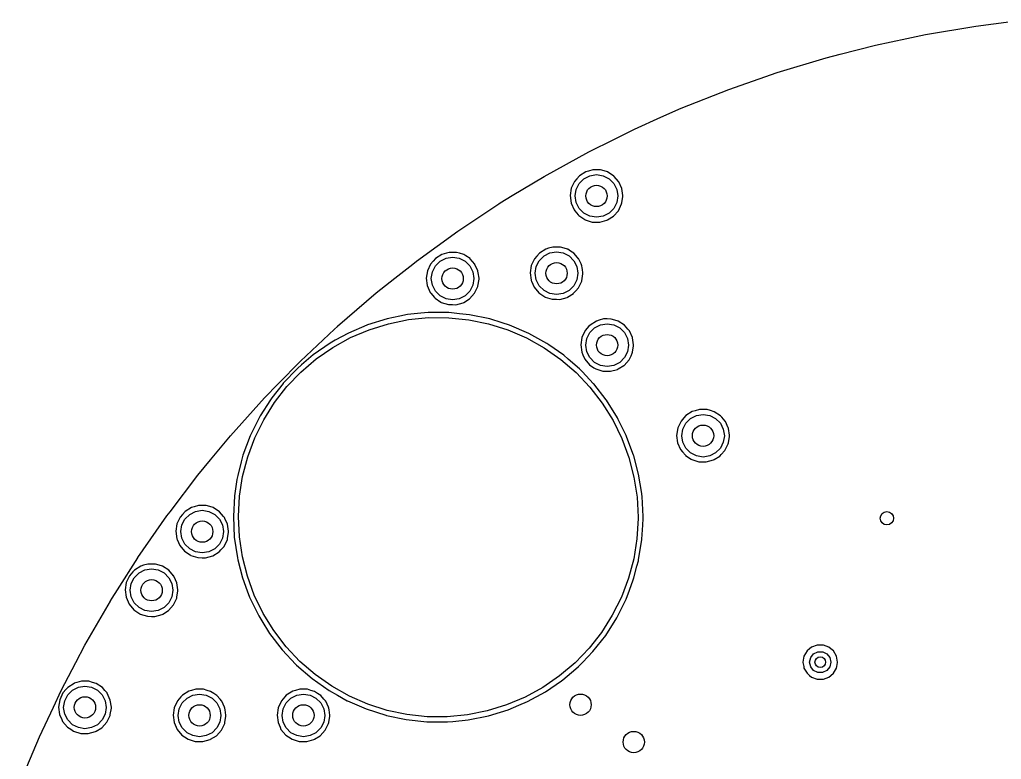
# Model space of a CAD drawing. Extents: x 115.8 to 161.6, y -138.2 to -92.4.
# Drawn here: x 117.37 to 135.8, y -106.38 to -92.49 of the extents above; entities that cross this region are included whole.
import ezdxf

# ---------------------------------------------------------------- set-up
doc = ezdxf.new("R2010")
doc.units = 0
doc.layers.add('BLACK', color=7, linetype='CONTINUOUS')

msp = doc.modelspace()

# ---------------------------------------------------------------- linework, layer by layer
at = {"layer": 'BLACK', "linetype": 'CONTINUOUS'}
for p, q in [((134.374, -92.771), (135.32, -92.6112)), ((135.32, -92.6111), (136.271, -92.4909)), ((135.32, -92.6112), (135.32, -92.6111)), ((133.436, -92.9705), (134.022, -92.846)), ((134.022, -92.846), (134.374, -92.7711)), ((134.374, -92.7711), (134.374, -92.771)), ((132.771, -93.1411), (133.436, -92.9706)), ((133.436, -92.9706), (133.436, -92.9705)), ((131.589, -93.4862), (132.507, -93.2091)), ((132.507, -93.209), (132.771, -93.1411)), ((132.507, -93.2091), (132.507, -93.209)), ((130.683, -93.8016), (131.588, -93.4863)), ((131.588, -93.4863), (131.589, -93.4862)), ((129.791, -94.1547), (130.683, -93.8018)), ((130.683, -93.8018), (130.683, -93.8016)), ((128.915, -94.5448), (129.41, -94.3243)), ((129.41, -94.3243), (129.791, -94.1549)), ((129.791, -94.1549), (129.791, -94.1547)), ((128.536, -94.7331), (128.915, -94.545)), ((128.915, -94.545), (128.915, -94.5448)), ((128.056, -94.9712), (128.536, -94.7331)), ((127.215, -95.4333), (128.056, -94.9715)), ((128.056, -94.9715), (128.056, -94.9712)), ((126.62, -95.7939), (127.215, -95.4336)), ((127.215, -95.4336), (127.215, -95.4333)), ((127.878, -95.4232), (127.829, -95.4789)), ((127.879, -95.4226), (127.878, -95.4232)), ((127.878, -95.4232), (127.878, -95.4232)), ((127.998, -95.3477), (127.879, -95.4226)), ((127.965, -95.4764), (128.076, -95.4196)), ((128.049, -95.3331), (127.998, -95.3474)), ((127.998, -95.3474), (127.998, -95.3474)), ((127.998, -95.3474), (127.998, -95.3477)), ((128.133, -95.309), (128.049, -95.3331)), ((128.076, -95.4196), (128.2, -95.4)), ((128.134, -95.309), (128.133, -95.309)), ((128.2, -95.3095), (128.134, -95.309)), ((128.134, -95.309), (128.134, -95.309)), ((128.273, -95.3099), (128.2, -95.3095)), ((128.2, -95.4), (128.324, -95.4196)), ((128.274, -95.3101), (128.273, -95.3099)), ((128.341, -95.33), (128.274, -95.3101)), ((128.274, -95.3101), (128.274, -95.3101)), ((128.324, -95.4196), (128.435, -95.4764)), ((128.408, -95.3502), (128.341, -95.33)), ((128.526, -95.4266), (128.408, -95.3502)), ((128.532, -95.4336), (128.526, -95.4266)), ((128.614, -95.5287), (128.532, -95.4336)), ((127.786, -95.5279), (127.726, -95.6551)), ((127.829, -95.4789), (127.786, -95.5279)), ((127.82, -95.6764), (127.876, -95.5649)), ((127.876, -95.5649), (127.965, -95.4764)), ((128.435, -95.4764), (128.524, -95.5649)), ((128.524, -95.5649), (128.58, -95.6764)), ((128.617, -95.533), (128.614, -95.5287)), ((128.676, -95.6609), (128.617, -95.533)), ((126.395, -95.9302), (126.62, -95.7939)), ((127.726, -95.6551), (127.704, -95.7939)), ((127.704, -95.7939), (127.723, -95.9333)), ((127.8, -95.8), (127.82, -95.6764)), ((127.82, -95.9236), (127.8, -95.8)), ((128.58, -95.6764), (128.6, -95.8)), ((128.6, -95.8), (128.58, -95.9236)), ((128.676, -95.6617), (128.676, -95.6609)), ((128.695, -95.7931), (128.676, -95.6617)), ((128.696, -95.8), (128.695, -95.7931)), ((128.695, -95.8121), (128.696, -95.8)), ((125.596, -96.4609), (126.365, -95.9498)), ((126.365, -95.9498), (126.395, -95.9304)), ((126.395, -95.9304), (126.395, -95.9302)), ((127.723, -95.9333), (127.779, -96.0619)), ((127.876, -96.0351), (127.82, -95.9236)), ((128.58, -95.9236), (128.524, -96.0351)), ((128.611, -96.0771), (128.672, -95.9507)), ((128.672, -95.9507), (128.675, -95.9324)), ((128.675, -95.9324), (128.695, -95.8125)), ((128.695, -95.8125), (128.695, -95.8121)), ((127.779, -96.0619), (127.793, -96.0777)), ((127.793, -96.0777), (127.858, -96.1549)), ((127.858, -96.1549), (127.87, -96.1694)), ((127.87, -96.1694), (127.87, -96.1699)), ((127.87, -96.1699), (127.87, -96.1699)), ((127.87, -96.1699), (127.978, -96.2412)), ((127.965, -96.1236), (127.876, -96.0351)), ((128.076, -96.1804), (127.965, -96.1236)), ((128.435, -96.1236), (128.324, -96.1804)), ((128.524, -96.0351), (128.435, -96.1236)), ((128.517, -96.1813), (128.611, -96.0771)), ((127.978, -96.2412), (127.987, -96.2473)), ((127.987, -96.2473), (128.121, -96.2892)), ((128.2, -96.2), (128.076, -96.1804)), ((128.121, -96.2892), (128.2, -96.2906)), ((128.324, -96.1804), (128.2, -96.2)), ((128.2, -96.2906), (128.26, -96.2917)), ((128.26, -96.2917), (128.26, -96.2917)), ((128.26, -96.2917), (128.261, -96.2917)), ((128.261, -96.2917), (128.397, -96.2548)), ((128.397, -96.2548), (128.409, -96.2475)), ((128.409, -96.2475), (128.516, -96.1817)), ((128.516, -96.1817), (128.517, -96.1813)), ((128.516, -96.1817), (128.516, -96.1817)), ((124.82, -97.0247), (125.596, -96.4612)), ((125.596, -96.4612), (125.596, -96.4609)), ((125.298, -96.8977), (125.179, -96.9726)), ((125.383, -96.8732), (125.298, -96.8974)), ((125.298, -96.8974), (125.298, -96.8974)), ((125.298, -96.8974), (125.298, -96.8977)), ((125.433, -96.859), (125.383, -96.8732)), ((125.434, -96.859), (125.433, -96.859)), ((125.5, -96.8595), (125.434, -96.859)), ((125.434, -96.859), (125.434, -96.859)), ((125.573, -96.8599), (125.5, -96.8595)), ((125.574, -96.8601), (125.573, -96.8599)), ((125.631, -96.8772), (125.574, -96.8601)), ((125.574, -96.8601), (125.574, -96.8601)), ((125.708, -96.9002), (125.631, -96.8772)), ((125.709, -96.9006), (125.708, -96.9002)), ((125.745, -96.9245), (125.709, -96.9006)), ((127.128, -96.8732), (127.079, -96.9289)), ((127.129, -96.8726), (127.128, -96.8732)), ((127.128, -96.8732), (127.128, -96.8732)), ((127.248, -96.7977), (127.129, -96.8726)), ((127.215, -96.9264), (127.326, -96.8696)), ((127.299, -96.7831), (127.248, -96.7974)), ((127.248, -96.7974), (127.248, -96.7974)), ((127.248, -96.7974), (127.248, -96.7977)), ((127.383, -96.759), (127.299, -96.7831)), ((127.326, -96.8696), (127.45, -96.85)), ((127.384, -96.759), (127.383, -96.759)), ((127.45, -96.7595), (127.384, -96.759)), ((127.384, -96.759), (127.384, -96.759)), ((127.523, -96.7599), (127.45, -96.7595)), ((127.45, -96.85), (127.574, -96.8696)), ((127.524, -96.7601), (127.523, -96.7599)), ((127.591, -96.78), (127.524, -96.7601)), ((127.524, -96.7601), (127.524, -96.7601)), ((127.574, -96.8696), (127.685, -96.9264)), ((127.658, -96.8002), (127.591, -96.78)), ((127.659, -96.8006), (127.658, -96.8002)), ((127.714, -96.8364), (127.659, -96.8006)), ((127.776, -96.8766), (127.714, -96.8364)), ((127.843, -96.9548), (127.776, -96.8766)), ((124.417, -97.3439), (124.752, -97.0787)), ((124.752, -97.0787), (124.82, -97.025)), ((124.82, -97.025), (124.82, -97.0247)), ((125.086, -97.0779), (125.026, -97.2051)), ((125.133, -97.0247), (125.086, -97.0779)), ((125.178, -96.9732), (125.133, -97.0247)), ((125.176, -97.1149), (125.265, -97.0264)), ((125.179, -96.9726), (125.178, -96.9732)), ((125.178, -96.9732), (125.178, -96.9732)), ((125.265, -97.0264), (125.376, -96.9696)), ((125.376, -96.9696), (125.5, -96.95)), ((125.5, -96.95), (125.624, -96.9696)), ((125.624, -96.9696), (125.735, -97.0264)), ((125.735, -97.0264), (125.824, -97.1149)), ((125.826, -96.9766), (125.745, -96.9245)), ((125.831, -96.9824), (125.826, -96.9766)), ((125.914, -97.0787), (125.831, -96.9824)), ((125.917, -97.083), (125.914, -97.0787)), ((125.918, -97.0838), (125.917, -97.083)), ((125.973, -97.2044), (125.918, -97.0838)), ((125.918, -97.0838), (125.918, -97.0838)), ((127.036, -96.9779), (126.976, -97.1051)), ((127.079, -96.9289), (127.036, -96.9779)), ((127.07, -97.1264), (127.126, -97.0149)), ((127.126, -97.0149), (127.215, -96.9264)), ((127.685, -96.9264), (127.774, -97.0149)), ((127.774, -97.0149), (127.83, -97.1264)), ((127.864, -96.9787), (127.843, -96.9548)), ((127.867, -96.983), (127.864, -96.9787)), ((127.868, -96.9838), (127.867, -96.983)), ((127.91, -97.0773), (127.868, -96.9838)), ((127.868, -96.9838), (127.868, -96.9838)), ((127.926, -97.1109), (127.91, -97.0773)), ((125.026, -97.2051), (125.004, -97.3439)), ((125.1, -97.35), (125.12, -97.2264)), ((125.12, -97.2264), (125.176, -97.1149)), ((125.824, -97.1149), (125.88, -97.2264)), ((125.88, -97.2264), (125.9, -97.35)), ((125.976, -97.2109), (125.973, -97.2044)), ((125.976, -97.2117), (125.976, -97.2109)), ((125.98, -97.2439), (125.976, -97.2117)), ((125.995, -97.3431), (125.98, -97.2439)), ((126.976, -97.1051), (126.954, -97.2439)), ((126.954, -97.2439), (126.973, -97.3833)), ((127.05, -97.25), (127.07, -97.1264)), ((127.07, -97.3736), (127.05, -97.25)), ((127.83, -97.1264), (127.85, -97.25)), ((127.85, -97.25), (127.83, -97.3736)), ((127.923, -97.3962), (127.945, -97.2625)), ((127.931, -97.15), (127.926, -97.1109)), ((127.935, -97.1789), (127.931, -97.15)), ((127.945, -97.2431), (127.935, -97.1789)), ((127.946, -97.25), (127.945, -97.2431)), ((127.945, -97.2621), (127.946, -97.25)), ((127.945, -97.2625), (127.945, -97.2621)), ((124.068, -97.6204), (124.417, -97.3439)), ((125.004, -97.3439), (125.023, -97.4833)), ((125.12, -97.4736), (125.1, -97.35)), ((125.9, -97.35), (125.88, -97.4736)), ((125.973, -97.4955), (125.995, -97.3625)), ((125.996, -97.35), (125.995, -97.3431)), ((125.995, -97.3621), (125.996, -97.35)), ((125.995, -97.3625), (125.995, -97.3621)), ((126.973, -97.3833), (126.973, -97.384)), ((126.973, -97.384), (126.973, -97.384)), ((126.973, -97.384), (126.979, -97.3968)), ((126.979, -97.3968), (127.029, -97.5119)), ((127.126, -97.4851), (127.07, -97.3736)), ((127.83, -97.3736), (127.774, -97.4851)), ((127.861, -97.5271), (127.922, -97.4007)), ((127.922, -97.4007), (127.923, -97.3962)), ((123.342, -98.2472), (124.068, -97.6208)), ((124.068, -97.6208), (124.068, -97.6204)), ((125.023, -97.4833), (125.079, -97.6119)), ((125.079, -97.6119), (125.093, -97.6277)), ((125.093, -97.6277), (125.157, -97.7044)), ((125.176, -97.5851), (125.12, -97.4736)), ((125.265, -97.6736), (125.176, -97.5851)), ((125.824, -97.5851), (125.735, -97.6736)), ((125.817, -97.7313), (125.911, -97.6271)), ((125.88, -97.4736), (125.824, -97.5851)), ((125.911, -97.6271), (125.972, -97.5007)), ((125.972, -97.5007), (125.973, -97.4955)), ((127.029, -97.5119), (127.12, -97.6194)), ((127.12, -97.6194), (127.12, -97.6199)), ((127.12, -97.6199), (127.12, -97.6199)), ((127.12, -97.6199), (127.228, -97.6912)), ((127.215, -97.5736), (127.126, -97.4851)), ((127.326, -97.6304), (127.215, -97.5736)), ((127.45, -97.65), (127.326, -97.6304)), ((127.574, -97.6304), (127.45, -97.65)), ((127.685, -97.5736), (127.574, -97.6304)), ((127.656, -97.699), (127.766, -97.6317)), ((127.774, -97.4851), (127.685, -97.5736)), ((127.766, -97.6317), (127.767, -97.6313)), ((127.766, -97.6317), (127.766, -97.6317)), ((127.767, -97.6313), (127.771, -97.6264)), ((127.771, -97.6264), (127.814, -97.5791)), ((127.814, -97.5791), (127.861, -97.5271)), ((125.157, -97.7044), (125.17, -97.7194)), ((125.17, -97.7194), (125.17, -97.7199)), ((125.17, -97.7199), (125.17, -97.7199)), ((125.17, -97.7199), (125.278, -97.7912)), ((125.376, -97.7304), (125.265, -97.6736)), ((125.278, -97.7912), (125.287, -97.7973)), ((125.287, -97.7973), (125.421, -97.8392)), ((125.5, -97.75), (125.376, -97.7304)), ((125.624, -97.7304), (125.5, -97.75)), ((125.561, -97.8417), (125.697, -97.8048)), ((125.735, -97.6736), (125.624, -97.7304)), ((125.697, -97.8048), (125.709, -97.7975)), ((125.709, -97.7975), (125.816, -97.7317)), ((125.816, -97.7317), (125.817, -97.7313)), ((125.816, -97.7317), (125.816, -97.7317)), ((127.228, -97.6912), (127.237, -97.6973)), ((127.237, -97.6973), (127.371, -97.7392)), ((127.371, -97.7392), (127.45, -97.7406)), ((127.45, -97.7406), (127.51, -97.7417)), ((127.51, -97.7417), (127.51, -97.7417)), ((127.51, -97.7417), (127.511, -97.7417)), ((127.511, -97.7417), (127.647, -97.7048)), ((127.647, -97.7048), (127.655, -97.7)), ((127.655, -97.7), (127.656, -97.699)), ((124.903, -98.003), (124.655, -98.0277)), ((125.042, -97.9891), (124.903, -98.003)), ((125.237, -97.9894), (125.042, -97.9891)), ((125.431, -97.9898), (125.237, -97.9894)), ((125.421, -97.8392), (125.5, -97.8406)), ((125.632, -98.0105), (125.431, -97.9898)), ((125.431, -97.9898), (125.431, -97.9898)), ((125.431, -97.9898), (125.431, -97.9898)), ((125.431, -97.9898), (125.431, -97.9898)), ((125.431, -97.9898), (125.431, -97.9898)), ((125.5, -97.8406), (125.56, -97.8417)), ((125.56, -97.8417), (125.56, -97.8417)), ((125.56, -97.8417), (125.561, -97.8417)), ((125.818, -98.0298), (125.632, -98.0105)), ((124.274, -98.1053), (123.902, -98.221)), ((123.935, -98.3106), (124.297, -98.1978)), ((124.51, -98.0572), (124.274, -98.1053)), ((124.297, -98.1978), (124.669, -98.1221)), ((124.655, -98.0278), (124.51, -98.0572)), ((124.655, -98.0277), (124.655, -98.0277)), ((124.655, -98.0277), (124.655, -98.0277)), ((124.655, -98.0277), (124.655, -98.0278)), ((124.655, -98.0278), (124.655, -98.0278)), ((124.669, -98.1221), (125.047, -98.0844)), ((125.047, -98.0844), (125.426, -98.0851)), ((125.426, -98.0851), (125.804, -98.1241)), ((125.804, -98.1241), (126.175, -98.201)), ((126.199, -98.1087), (125.818, -98.0298)), ((126.429, -98.181), (126.199, -98.1087)), ((126.57, -98.2256), (126.429, -98.181)), ((128.198, -98.1477), (128.079, -98.2226)), ((128.249, -98.1331), (128.198, -98.1474)), ((128.198, -98.1474), (128.198, -98.1474)), ((128.198, -98.1474), (128.198, -98.1477)), ((128.333, -98.109), (128.249, -98.1331)), ((128.334, -98.109), (128.333, -98.109)), ((128.4, -98.1095), (128.334, -98.109)), ((128.334, -98.109), (128.334, -98.109)), ((128.473, -98.1099), (128.4, -98.1095)), ((128.474, -98.1101), (128.473, -98.1099)), ((128.541, -98.13), (128.474, -98.1101)), ((128.474, -98.1101), (128.474, -98.1101)), ((128.608, -98.1502), (128.541, -98.13)), ((128.726, -98.2266), (128.608, -98.1502)), ((122.643, -98.9038), (123.286, -98.3)), ((123.286, -98.3), (123.342, -98.2475)), ((123.544, -98.3738), (123.298, -98.5098)), ((123.342, -98.2475), (123.342, -98.2472)), ((123.889, -98.2266), (123.544, -98.3736)), ((123.544, -98.3736), (123.544, -98.3736)), ((123.544, -98.3736), (123.544, -98.3737)), ((123.544, -98.3737), (123.544, -98.3738)), ((123.544, -98.3738), (123.544, -98.3738)), ((123.586, -98.4595), (123.935, -98.3106)), ((123.902, -98.221), (123.889, -98.2266)), ((126.175, -98.201), (126.537, -98.3151)), ((126.537, -98.3151), (126.886, -98.4652)), ((126.57, -98.2257), (126.57, -98.2256)), ((126.57, -98.2256), (126.57, -98.2256)), ((126.928, -98.3796), (126.57, -98.2257)), ((127.268, -98.5688), (126.928, -98.3796)), ((127.986, -98.3279), (127.926, -98.4551)), ((128.057, -98.2473), (127.986, -98.3279)), ((128.02, -98.4764), (128.076, -98.3649)), ((128.078, -98.2232), (128.057, -98.2473)), ((128.076, -98.3649), (128.165, -98.2764)), ((128.079, -98.2226), (128.078, -98.2232)), ((128.078, -98.2232), (128.078, -98.2232)), ((128.165, -98.2764), (128.276, -98.2196)), ((128.276, -98.2196), (128.4, -98.2)), ((128.4, -98.2), (128.524, -98.2196)), ((128.524, -98.2196), (128.635, -98.2764)), ((128.635, -98.2764), (128.724, -98.3649)), ((128.724, -98.3649), (128.78, -98.4764)), ((128.788, -98.299), (128.726, -98.2266)), ((128.789, -98.3), (128.788, -98.299)), ((128.814, -98.3287), (128.789, -98.3)), ((128.817, -98.333), (128.814, -98.3287)), ((128.818, -98.3338), (128.817, -98.333)), ((128.873, -98.4544), (128.818, -98.3338)), ((128.818, -98.3338), (128.818, -98.3338)), ((123.204, -98.5617), (122.884, -98.7832)), ((123.298, -98.5098), (123.204, -98.5617)), ((123.254, -98.6428), (123.586, -98.4595)), ((126.886, -98.4652), (127.217, -98.6498)), ((127.926, -98.4551), (127.904, -98.5939)), ((128, -98.6), (128.02, -98.4764)), ((128.78, -98.4764), (128.8, -98.6)), ((128.876, -98.4609), (128.873, -98.4544)), ((128.876, -98.4617), (128.876, -98.4609)), ((128.895, -98.5931), (128.876, -98.4617)), ((122.942, -98.8589), (123.254, -98.6428)), ((127.217, -98.6498), (127.528, -98.8669)), ((127.268, -98.569), (127.268, -98.5688)), ((127.304, -98.5939), (127.268, -98.569)), ((127.268, -98.569), (127.268, -98.569)), ((127.587, -98.7913), (127.304, -98.5939)), ((127.904, -98.5939), (127.923, -98.7333)), ((127.923, -98.7333), (127.923, -98.734)), ((127.923, -98.734), (127.923, -98.734)), ((127.923, -98.734), (127.945, -98.7832)), ((128.02, -98.7236), (128, -98.6)), ((128.076, -98.8351), (128.02, -98.7236)), ((128.78, -98.7236), (128.724, -98.8351)), ((128.8, -98.6), (128.78, -98.7236)), ((128.848, -98.8), (128.872, -98.7507)), ((128.872, -98.7507), (128.875, -98.7324)), ((128.875, -98.7324), (128.895, -98.6125)), ((128.896, -98.6), (128.895, -98.5931)), ((128.895, -98.6121), (128.896, -98.6)), ((128.895, -98.6125), (128.895, -98.6121)), ((122.228, -99.3277), (122.643, -98.9041)), ((122.643, -98.9041), (122.643, -98.9038)), ((122.653, -99.1053), (122.942, -98.8589)), ((122.883, -98.7834), (122.665, -98.9699)), ((122.884, -98.7832), (122.883, -98.7834)), ((122.883, -98.7834), (122.883, -98.7834)), ((127.528, -98.8669), (127.816, -99.1143)), ((127.587, -98.7915), (127.587, -98.7913)), ((127.587, -98.7913), (127.587, -98.7913)), ((127.587, -98.7916), (127.587, -98.7915)), ((127.668, -98.8611), (127.587, -98.7916)), ((127.587, -98.7916), (127.587, -98.7916)), ((127.882, -99.0452), (127.668, -98.8611)), ((127.945, -98.7832), (127.979, -98.8619)), ((127.979, -98.8619), (128.07, -98.9694)), ((128.165, -98.9236), (128.076, -98.8351)), ((128.276, -98.9804), (128.165, -98.9236)), ((128.635, -98.9236), (128.524, -98.9804)), ((128.724, -98.8351), (128.635, -98.9236)), ((128.717, -98.9813), (128.811, -98.8771)), ((128.811, -98.8771), (128.848, -98.8)), ((122.588, -99.0362), (122.319, -99.317)), ((122.391, -99.3796), (122.653, -99.1053)), ((122.665, -98.9699), (122.588, -99.0359)), ((122.588, -99.0359), (122.588, -99.0362)), ((122.588, -99.0362), (122.588, -99.0362)), ((127.816, -99.1143), (128.077, -99.3895)), ((127.937, -99.1032), (127.882, -99.0452)), ((128.14, -99.3173), (127.937, -99.1032)), ((128.07, -98.9694), (128.07, -98.9699)), ((128.07, -98.9699), (128.07, -98.9699)), ((128.07, -98.9699), (128.153, -99.0246)), ((128.153, -99.0246), (128.187, -99.0473)), ((128.187, -99.0473), (128.321, -99.0892)), ((128.4, -99), (128.276, -98.9804)), ((128.321, -99.0892), (128.4, -99.0906)), ((128.524, -98.9804), (128.4, -99)), ((128.4, -99.0906), (128.46, -99.0917)), ((128.46, -99.0917), (128.46, -99.0917)), ((128.46, -99.0917), (128.461, -99.0917)), ((128.461, -99.0917), (128.597, -99.0548)), ((128.597, -99.0548), (128.609, -99.0475)), ((128.609, -99.0475), (128.716, -98.9817)), ((128.716, -98.9817), (128.717, -98.9813)), ((128.716, -98.9817), (128.716, -98.9817)), ((121.972, -99.589), (122.228, -99.3277)), ((122.319, -99.3175), (122.107, -99.589)), ((122.158, -99.679), (122.391, -99.3796)), ((122.319, -99.317), (122.319, -99.3173)), ((122.319, -99.3173), (122.319, -99.3175)), ((122.319, -99.3175), (122.319, -99.3175)), ((128.077, -99.3895), (128.309, -99.6898)), ((128.15, -99.3274), (128.14, -99.3173)), ((128.15, -99.3277), (128.15, -99.3274)), ((128.379, -99.6243), (128.15, -99.3277)), ((128.15, -99.3277), (128.15, -99.3277)), ((121.331, -100.301), (121.972, -99.5894)), ((122.08, -99.6246), (121.89, -99.9272)), ((121.972, -99.5894), (121.972, -99.589)), ((122.107, -99.589), (122.08, -99.6243)), ((122.08, -99.6243), (122.08, -99.6246)), ((128.388, -99.6353), (128.379, -99.6243)), ((128.593, -99.9656), (128.388, -99.6353)), ((121.956, -100), (122.158, -99.679)), ((128.309, -99.6898), (128.51, -100.012)), ((129.998, -99.8477), (129.879, -99.9226)), ((130.049, -99.8331), (129.998, -99.8474)), ((129.998, -99.8474), (129.998, -99.8474)), ((129.998, -99.8474), (129.998, -99.8477)), ((130.133, -99.809), (130.049, -99.8331)), ((130.134, -99.809), (130.133, -99.809)), ((130.2, -99.8095), (130.134, -99.809)), ((130.134, -99.809), (130.134, -99.809)), ((130.273, -99.8099), (130.2, -99.8095)), ((130.274, -99.8101), (130.273, -99.8099)), ((130.341, -99.83), (130.274, -99.8101)), ((130.274, -99.8101), (130.274, -99.8101)), ((130.408, -99.8502), (130.341, -99.83)), ((130.526, -99.9266), (130.408, -99.8502)), ((121.788, -100.341), (121.956, -100)), ((121.873, -99.9542), (121.813, -100.075)), ((121.89, -99.9272), (121.873, -99.9539)), ((121.873, -99.9539), (121.873, -99.9542)), ((121.873, -99.9542), (121.873, -99.9542)), ((128.51, -100.012), (128.677, -100.353)), ((128.593, -99.9659), (128.593, -99.9656)), ((128.609, -99.9968), (128.593, -99.9659)), ((128.593, -99.9659), (128.593, -99.9659)), ((128.754, -100.294), (128.609, -99.9968)), ((129.786, -100.028), (129.726, -100.155)), ((129.841, -99.9659), (129.786, -100.028)), ((129.878, -99.9232), (129.841, -99.9659)), ((129.876, -100.065), (129.965, -99.9764)), ((129.879, -99.9226), (129.878, -99.9232)), ((129.878, -99.9232), (129.878, -99.9232)), ((129.965, -99.9764), (130.076, -99.9196)), ((130.076, -99.9196), (130.2, -99.9)), ((130.2, -99.9), (130.324, -99.9196)), ((130.324, -99.9196), (130.435, -99.9764)), ((130.435, -99.9764), (130.524, -100.065)), ((130.55, -99.9545), (130.526, -99.9266)), ((130.614, -100.029), (130.55, -99.9545)), ((130.617, -100.033), (130.614, -100.029)), ((130.618, -100.034), (130.617, -100.033)), ((130.673, -100.154), (130.618, -100.034)), ((130.618, -100.034), (130.618, -100.034)), ((121.813, -100.075), (121.701, -100.303)), ((129.726, -100.155), (129.704, -100.294)), ((129.8, -100.3), (129.82, -100.176)), ((129.82, -100.176), (129.876, -100.065)), ((130.524, -100.065), (130.58, -100.176)), ((130.58, -100.176), (130.6, -100.3)), ((130.676, -100.161), (130.673, -100.154)), ((130.676, -100.162), (130.676, -100.161)), ((130.695, -100.293), (130.676, -100.162)), ((120.955, -100.755), (121.33, -100.302)), ((121.33, -100.302), (121.331, -100.301)), ((121.33, -100.302), (121.33, -100.302)), ((121.701, -100.303), (121.565, -100.667)), ((121.655, -100.696), (121.788, -100.341)), ((121.701, -100.303), (121.701, -100.303)), ((121.701, -100.303), (121.701, -100.303)), ((128.677, -100.353), (128.808, -100.709)), ((128.764, -100.315), (128.754, -100.294)), ((128.808, -100.432), (128.764, -100.315)), ((129.704, -100.294), (129.723, -100.433)), ((129.82, -100.424), (129.8, -100.3)), ((130.6, -100.3), (130.58, -100.424)), ((130.675, -100.432), (130.695, -100.313)), ((130.696, -100.3), (130.695, -100.293)), ((130.695, -100.312), (130.696, -100.3)), ((130.695, -100.313), (130.695, -100.312)), ((128.895, -100.667), (128.808, -100.432)), ((129.723, -100.433), (129.779, -100.562)), ((129.779, -100.562), (129.815, -100.604)), ((129.876, -100.535), (129.82, -100.424)), ((129.965, -100.624), (129.876, -100.535)), ((130.524, -100.535), (130.435, -100.624)), ((130.58, -100.424), (130.524, -100.535)), ((130.54, -100.655), (130.611, -100.577)), ((130.611, -100.577), (130.672, -100.451)), ((130.672, -100.451), (130.675, -100.432)), ((120.719, -101.041), (120.955, -100.755)), ((121.564, -100.667), (121.532, -100.792)), ((121.559, -101.063), (121.655, -100.696)), ((121.565, -100.667), (121.564, -100.667)), ((121.564, -100.667), (121.564, -100.667)), ((121.565, -100.667), (121.565, -100.667)), ((128.808, -100.709), (128.903, -101.076)), ((128.899, -100.68), (128.895, -100.667)), ((128.994, -101.046), (128.899, -100.68)), ((128.899, -100.68), (128.899, -100.68)), ((128.899, -100.68), (128.899, -100.68)), ((129.815, -100.604), (129.868, -100.667)), ((129.868, -100.667), (129.87, -100.669)), ((129.87, -100.669), (129.87, -100.67)), ((129.87, -100.67), (129.87, -100.67)), ((129.87, -100.67), (129.978, -100.741)), ((130.076, -100.68), (129.965, -100.624)), ((129.978, -100.741), (129.987, -100.747)), ((129.987, -100.747), (130.121, -100.789)), ((130.2, -100.7), (130.076, -100.68)), ((130.324, -100.68), (130.2, -100.7)), ((130.261, -100.792), (130.397, -100.755)), ((130.435, -100.624), (130.324, -100.68)), ((130.397, -100.755), (130.409, -100.748)), ((130.409, -100.748), (130.516, -100.682)), ((130.516, -100.682), (130.517, -100.681)), ((130.516, -100.682), (130.516, -100.682)), ((130.517, -100.681), (130.518, -100.68)), ((130.518, -100.68), (130.54, -100.655)), ((121.532, -100.792), (121.466, -101.044)), ((130.121, -100.789), (130.2, -100.791)), ((130.2, -100.791), (130.26, -100.792)), ((130.26, -100.792), (130.26, -100.792)), ((130.26, -100.792), (130.261, -100.792)), ((120.198, -101.727), (120.719, -101.041)), ((120.719, -101.041), (120.719, -101.041)), ((121.453, -101.125), (121.406, -101.428)), ((121.466, -101.044), (121.453, -101.125)), ((121.466, -101.044), (121.466, -101.044)), ((121.466, -101.044), (121.466, -101.044)), ((121.5, -101.438), (121.559, -101.063)), ((128.903, -101.076), (128.961, -101.451)), ((128.997, -101.057), (128.994, -101.046)), ((129.042, -101.349), (128.997, -101.057)), ((128.997, -101.057), (128.997, -101.057)), ((128.997, -101.057), (128.997, -101.057)), ((121.406, -101.428), (121.385, -101.817)), ((121.48, -101.817), (121.5, -101.438)), ((128.961, -101.451), (128.98, -101.83)), ((129.042, -101.35), (129.042, -101.349)), ((129.056, -101.441), (129.042, -101.35)), ((129.075, -101.817), (129.056, -101.441)), ((120.598, -101.648), (120.479, -101.723)), ((120.649, -101.633), (120.598, -101.647)), ((120.598, -101.647), (120.598, -101.647)), ((120.598, -101.647), (120.598, -101.648)), ((120.733, -101.609), (120.649, -101.633)), ((120.676, -101.72), (120.8, -101.7)), ((120.734, -101.609), (120.733, -101.609)), ((120.8, -101.609), (120.734, -101.609)), ((120.734, -101.609), (120.734, -101.609)), ((120.873, -101.61), (120.8, -101.609)), ((120.8, -101.7), (120.924, -101.72)), ((120.874, -101.61), (120.873, -101.61)), ((120.941, -101.63), (120.874, -101.61)), ((120.874, -101.61), (120.874, -101.61)), ((121.008, -101.65), (120.941, -101.63)), ((121.126, -101.727), (121.008, -101.65)), ((119.938, -102.094), (120.139, -101.805)), ((120.139, -101.805), (120.198, -101.727)), ((120.139, -101.805), (120.139, -101.805)), ((120.386, -101.828), (120.326, -101.955)), ((120.429, -101.779), (120.386, -101.828)), ((120.42, -101.976), (120.476, -101.865)), ((120.478, -101.723), (120.429, -101.779)), ((120.476, -101.865), (120.565, -101.776)), ((120.479, -101.723), (120.478, -101.723)), ((120.478, -101.723), (120.478, -101.723)), ((120.565, -101.776), (120.676, -101.72)), ((120.924, -101.72), (121.035, -101.776)), ((121.035, -101.776), (121.124, -101.865)), ((121.124, -101.865), (121.18, -101.976)), ((121.203, -101.817), (121.126, -101.727)), ((121.126, -101.727), (121.126, -101.727)), ((121.215, -101.83), (121.203, -101.817)), ((121.217, -101.833), (121.215, -101.83)), ((121.218, -101.834), (121.217, -101.833)), ((121.228, -101.857), (121.218, -101.834)), ((121.218, -101.834), (121.218, -101.834)), ((121.276, -101.961), (121.228, -101.857)), ((121.385, -101.817), (121.403, -102.205)), ((121.498, -102.196), (121.48, -101.817)), ((128.98, -101.856), (128.958, -102.235)), ((128.98, -101.83), (128.98, -101.856)), ((129.068, -101.979), (129.075, -101.857)), ((129.075, -101.83), (129.075, -101.817)), ((129.075, -101.857), (129.075, -101.83)), ((129.075, -101.857), (129.075, -101.857)), ((129.075, -101.857), (129.075, -101.857)), ((120.326, -101.955), (120.304, -102.094)), ((120.4, -102.1), (120.42, -101.976)), ((121.18, -101.976), (121.2, -102.1)), ((121.276, -101.962), (121.276, -101.961)), ((121.295, -102.093), (121.276, -101.962)), ((129.053, -102.245), (129.068, -101.979)), ((119.594, -102.589), (119.938, -102.094)), ((120.304, -102.094), (120.323, -102.233)), ((120.323, -102.233), (120.323, -102.234)), ((120.323, -102.234), (120.323, -102.234)), ((120.323, -102.234), (120.328, -102.246)), ((120.328, -102.246), (120.379, -102.362)), ((120.42, -102.224), (120.4, -102.1)), ((120.476, -102.335), (120.42, -102.224)), ((121.18, -102.224), (121.124, -102.335)), ((121.2, -102.1), (121.18, -102.224)), ((121.211, -102.377), (121.272, -102.251)), ((121.272, -102.251), (121.275, -102.232)), ((121.275, -102.232), (121.295, -102.113)), ((121.296, -102.1), (121.295, -102.093)), ((121.295, -102.112), (121.296, -102.1)), ((121.295, -102.113), (121.295, -102.112)), ((121.403, -102.205), (121.46, -102.59)), ((121.554, -102.571), (121.498, -102.196)), ((128.958, -102.235), (128.898, -102.61)), ((128.991, -102.629), (129.052, -102.25)), ((129.052, -102.25), (129.053, -102.245)), ((120.379, -102.362), (120.47, -102.469)), ((120.565, -102.424), (120.476, -102.335)), ((120.676, -102.48), (120.565, -102.424)), ((121.035, -102.424), (120.924, -102.48)), ((121.124, -102.335), (121.035, -102.424)), ((121.152, -102.442), (121.211, -102.377)), ((119.21, -103.194), (119.591, -102.593)), ((119.591, -102.593), (119.592, -102.592)), ((119.592, -102.592), (119.594, -102.589)), ((120.47, -102.469), (120.47, -102.47)), ((120.47, -102.47), (120.47, -102.47)), ((120.47, -102.47), (120.572, -102.538)), ((120.572, -102.538), (120.587, -102.547)), ((120.587, -102.547), (120.721, -102.589)), ((120.8, -102.5), (120.676, -102.48)), ((120.721, -102.589), (120.8, -102.591)), ((120.924, -102.48), (120.8, -102.5)), ((120.8, -102.591), (120.86, -102.592)), ((120.86, -102.592), (120.86, -102.592)), ((120.86, -102.592), (120.861, -102.592)), ((120.861, -102.592), (120.997, -102.555)), ((120.997, -102.555), (120.999, -102.553)), ((120.999, -102.553), (121.116, -102.482)), ((121.116, -102.482), (121.117, -102.481)), ((121.116, -102.482), (121.116, -102.482)), ((121.117, -102.481), (121.123, -102.475)), ((121.123, -102.475), (121.152, -102.442)), ((121.46, -102.59), (121.46, -102.59)), ((121.46, -102.59), (121.46, -102.59)), ((121.46, -102.59), (121.47, -102.629)), ((121.648, -102.939), (121.554, -102.571)), ((128.898, -102.61), (128.8, -102.976)), ((119.648, -102.748), (119.529, -102.823)), ((119.699, -102.733), (119.648, -102.747)), ((119.648, -102.747), (119.648, -102.747)), ((119.648, -102.747), (119.648, -102.748)), ((119.783, -102.709), (119.699, -102.733)), ((119.726, -102.82), (119.85, -102.8)), ((119.784, -102.709), (119.783, -102.709)), ((119.85, -102.709), (119.784, -102.709)), ((119.784, -102.709), (119.784, -102.709)), ((119.923, -102.71), (119.85, -102.709)), ((119.85, -102.8), (119.974, -102.82)), ((119.924, -102.71), (119.923, -102.71)), ((119.991, -102.73), (119.924, -102.71)), ((119.924, -102.71), (119.924, -102.71)), ((120.058, -102.75), (119.991, -102.73)), ((120.176, -102.827), (120.058, -102.75)), ((121.47, -102.629), (121.556, -102.967)), ((128.901, -102.97), (128.959, -102.751)), ((128.959, -102.751), (128.986, -102.65)), ((128.986, -102.65), (128.991, -102.629)), ((119.436, -102.928), (119.376, -103.055)), ((119.497, -102.858), (119.436, -102.928)), ((119.47, -103.076), (119.526, -102.965)), ((119.528, -102.823), (119.497, -102.858)), ((119.526, -102.965), (119.615, -102.876)), ((119.529, -102.823), (119.528, -102.823)), ((119.528, -102.823), (119.528, -102.823)), ((119.615, -102.876), (119.726, -102.82)), ((119.974, -102.82), (120.085, -102.876)), ((120.085, -102.876), (120.174, -102.965)), ((120.174, -102.965), (120.23, -103.076)), ((120.264, -102.929), (120.176, -102.827)), ((120.176, -102.827), (120.176, -102.827)), ((120.267, -102.933), (120.264, -102.929)), ((120.268, -102.934), (120.267, -102.933)), ((120.301, -103.006), (120.268, -102.934)), ((120.268, -102.934), (120.268, -102.934)), ((121.556, -102.967), (121.557, -102.967)), ((121.557, -102.967), (121.557, -102.967)), ((121.557, -102.967), (121.646, -103.212)), ((121.778, -103.295), (121.648, -102.939)), ((128.8, -102.976), (128.666, -103.331)), ((128.891, -103.005), (128.901, -102.97)), ((119.376, -103.055), (119.354, -103.194)), ((119.45, -103.2), (119.47, -103.076)), ((120.23, -103.076), (120.25, -103.2)), ((120.326, -103.061), (120.301, -103.006)), ((120.326, -103.062), (120.326, -103.061)), ((120.345, -103.193), (120.326, -103.062)), ((128.818, -103.2), (128.891, -103.006)), ((128.891, -103.006), (128.891, -103.005)), ((128.891, -103.006), (128.891, -103.006)), ((119.078, -103.402), (119.11, -103.351)), ((119.11, -103.351), (119.21, -103.194)), ((119.354, -103.194), (119.373, -103.333)), ((119.373, -103.333), (119.429, -103.462)), ((119.47, -103.324), (119.45, -103.2)), ((119.526, -103.435), (119.47, -103.324)), ((120.23, -103.324), (120.174, -103.435)), ((120.25, -103.2), (120.23, -103.324)), ((120.261, -103.477), (120.322, -103.351)), ((120.322, -103.351), (120.325, -103.332)), ((120.325, -103.332), (120.345, -103.213)), ((120.346, -103.2), (120.345, -103.193)), ((120.345, -103.212), (120.346, -103.2)), ((120.345, -103.213), (120.345, -103.212)), ((121.646, -103.212), (121.69, -103.332)), ((121.69, -103.332), (121.86, -103.682)), ((121.944, -103.637), (121.778, -103.295)), ((128.666, -103.331), (128.497, -103.671)), ((128.754, -103.369), (128.818, -103.2)), ((118.598, -104.233), (119.077, -103.403)), ((119.077, -103.403), (119.078, -103.402)), ((119.429, -103.462), (119.52, -103.569)), ((119.615, -103.524), (119.526, -103.435)), ((119.726, -103.58), (119.615, -103.524)), ((120.085, -103.524), (119.974, -103.58)), ((120.174, -103.435), (120.085, -103.524)), ((120.167, -103.581), (120.261, -103.477)), ((128.58, -103.718), (128.754, -103.369)), ((119.52, -103.569), (119.52, -103.57)), ((119.52, -103.57), (119.52, -103.57)), ((119.52, -103.57), (119.628, -103.641)), ((119.628, -103.641), (119.637, -103.647)), ((119.637, -103.647), (119.771, -103.689)), ((119.85, -103.6), (119.726, -103.58)), ((119.771, -103.689), (119.85, -103.691)), ((119.974, -103.58), (119.85, -103.6)), ((119.85, -103.691), (119.91, -103.692)), ((119.91, -103.692), (119.91, -103.692)), ((119.91, -103.692), (119.911, -103.692)), ((119.911, -103.692), (120.047, -103.655)), ((120.047, -103.655), (120.059, -103.648)), ((120.059, -103.648), (120.166, -103.582)), ((120.166, -103.582), (120.167, -103.581)), ((120.166, -103.582), (120.166, -103.582)), ((121.86, -103.682), (121.86, -103.683)), ((121.86, -103.683), (121.86, -103.683)), ((121.86, -103.683), (121.919, -103.777)), ((122.143, -103.959), (121.944, -103.637)), ((128.497, -103.671), (128.294, -103.992)), ((128.372, -104.047), (128.58, -103.718)), ((121.919, -103.777), (122.065, -104.014)), ((122.065, -104.014), (122.301, -104.322)), ((122.374, -104.26), (122.143, -103.959)), ((128.294, -103.992), (128.06, -104.29)), ((128.132, -104.353), (128.372, -104.047)), ((118.43, -104.555), (118.598, -104.233)), ((118.598, -104.233), (118.598, -104.233)), ((122.634, -104.537), (122.374, -104.26)), ((132.237, -104.268), (132.2, -104.3)), ((132.343, -104.23), (132.237, -104.268)), ((132.457, -104.23), (132.343, -104.23)), ((132.563, -104.268), (132.457, -104.23)), ((132.6, -104.3), (132.563, -104.268)), ((122.301, -104.322), (122.302, -104.322)), ((122.302, -104.322), (122.56, -104.597)), ((128.06, -104.29), (127.797, -104.564)), ((127.942, -104.55), (128.132, -104.353)), ((132.094, -104.439), (132.075, -104.55)), ((132.151, -104.341), (132.094, -104.439)), ((132.2, -104.3), (132.151, -104.34)), ((132.151, -104.34), (132.151, -104.34)), ((132.151, -104.34), (132.151, -104.341)), ((132.2, -104.55), (132.22, -104.463)), ((132.22, -104.463), (132.275, -104.393)), ((132.275, -104.393), (132.356, -104.355)), ((132.356, -104.355), (132.445, -104.355)), ((132.445, -104.355), (132.525, -104.394)), ((132.525, -104.394), (132.58, -104.463)), ((132.58, -104.463), (132.6, -104.55)), ((132.649, -104.34), (132.6, -104.3)), ((132.649, -104.341), (132.649, -104.34)), ((132.649, -104.34), (132.649, -104.34)), ((132.706, -104.439), (132.649, -104.341)), ((132.725, -104.55), (132.706, -104.439)), ((118.154, -105.083), (118.43, -104.555)), ((122.56, -104.597), (122.568, -104.605)), ((122.568, -104.605), (122.862, -104.86)), ((122.921, -104.785), (122.634, -104.537)), ((127.797, -104.564), (127.508, -104.809)), ((127.813, -104.675), (127.862, -104.633)), ((127.862, -104.633), (127.942, -104.55)), ((127.862, -104.633), (127.862, -104.633)), ((127.862, -104.633), (127.862, -104.633)), ((132.075, -104.55), (132.075, -104.555)), ((132.075, -104.555), (132.089, -104.633)), ((132.089, -104.633), (132.094, -104.661)), ((132.22, -104.636), (132.2, -104.55)), ((132.275, -104.706), (132.22, -104.636)), ((132.58, -104.637), (132.524, -104.707)), ((132.6, -104.551), (132.58, -104.637)), ((132.6, -104.55), (132.6, -104.551)), ((132.706, -104.661), (132.711, -104.633)), ((132.711, -104.633), (132.725, -104.555)), ((132.725, -104.555), (132.725, -104.55)), ((123.232, -105.003), (122.921, -104.785)), ((127.508, -104.809), (127.195, -105.024)), ((127.566, -104.885), (127.813, -104.675)), ((132.094, -104.661), (132.151, -104.759)), ((132.151, -104.759), (132.151, -104.76)), ((132.151, -104.76), (132.151, -104.76)), ((132.151, -104.76), (132.2, -104.8)), ((132.2, -104.8), (132.237, -104.832)), ((132.237, -104.832), (132.343, -104.87)), ((132.355, -104.745), (132.275, -104.706)), ((132.444, -104.745), (132.355, -104.745)), ((132.524, -104.707), (132.444, -104.745)), ((132.457, -104.87), (132.563, -104.832)), ((132.563, -104.832), (132.6, -104.8)), ((132.6, -104.8), (132.649, -104.76)), ((132.649, -104.759), (132.706, -104.661)), ((132.649, -104.76), (132.649, -104.759)), ((132.649, -104.76), (132.649, -104.76)), ((118.398, -104.948), (118.279, -105.023)), ((118.449, -104.933), (118.398, -104.947)), ((118.398, -104.947), (118.398, -104.947)), ((118.398, -104.947), (118.398, -104.948)), ((118.533, -104.909), (118.449, -104.933)), ((118.476, -105.02), (118.6, -105)), ((118.534, -104.909), (118.533, -104.909)), ((118.6, -104.909), (118.534, -104.909)), ((118.534, -104.909), (118.534, -104.909)), ((118.673, -104.91), (118.6, -104.909)), ((118.6, -105), (118.724, -105.02)), ((118.674, -104.91), (118.673, -104.91)), ((118.741, -104.93), (118.674, -104.91)), ((118.674, -104.91), (118.674, -104.91)), ((118.808, -104.95), (118.741, -104.93)), ((118.926, -105.027), (118.808, -104.95)), ((122.862, -104.86), (123.181, -105.084)), ((123.563, -105.189), (123.232, -105.003)), ((127.245, -105.105), (127.543, -104.9)), ((127.543, -104.9), (127.566, -104.885)), ((132.343, -104.87), (132.457, -104.87)), ((118.007, -105.394), (118.154, -105.083)), ((118.186, -105.128), (118.126, -105.255)), ((118.154, -105.083), (118.154, -105.083)), ((118.246, -105.06), (118.186, -105.128)), ((118.22, -105.276), (118.276, -105.165)), ((118.278, -105.023), (118.246, -105.06)), ((118.276, -105.165), (118.365, -105.076)), ((118.279, -105.023), (118.278, -105.023)), ((118.278, -105.023), (118.278, -105.023)), ((118.365, -105.076), (118.476, -105.02)), ((118.724, -105.02), (118.835, -105.076)), ((118.835, -105.076), (118.924, -105.165)), ((118.924, -105.165), (118.98, -105.276)), ((118.975, -105.083), (118.926, -105.027)), ((119.014, -105.129), (118.975, -105.083)), ((119.017, -105.133), (119.014, -105.129)), ((119.018, -105.134), (119.017, -105.133)), ((119.037, -105.177), (119.018, -105.134)), ((119.018, -105.134), (119.018, -105.134)), ((119.076, -105.261), (119.037, -105.177)), ((120.428, -105.173), (120.401, -105.204)), ((120.429, -105.173), (120.428, -105.173)), ((120.428, -105.173), (120.428, -105.173)), ((120.548, -105.098), (120.429, -105.173)), ((120.515, -105.226), (120.626, -105.17)), ((120.599, -105.083), (120.548, -105.097)), ((120.548, -105.097), (120.548, -105.097)), ((120.548, -105.097), (120.548, -105.098)), ((120.683, -105.059), (120.599, -105.083)), ((120.626, -105.17), (120.75, -105.15)), ((120.684, -105.059), (120.683, -105.059)), ((120.75, -105.059), (120.684, -105.059)), ((120.684, -105.059), (120.684, -105.059)), ((120.823, -105.06), (120.75, -105.059)), ((120.75, -105.15), (120.874, -105.17)), ((120.824, -105.06), (120.823, -105.06)), ((120.891, -105.08), (120.824, -105.06)), ((120.824, -105.06), (120.824, -105.06)), ((120.874, -105.17), (120.985, -105.226)), ((120.958, -105.1), (120.891, -105.08)), ((120.959, -105.101), (120.958, -105.1)), ((121.017, -105.138), (120.959, -105.101)), ((121.076, -105.177), (121.017, -105.138)), ((121.135, -105.245), (121.076, -105.177)), ((122.378, -105.173), (122.351, -105.204)), ((122.379, -105.173), (122.378, -105.173)), ((122.378, -105.173), (122.378, -105.173)), ((122.498, -105.098), (122.379, -105.173)), ((122.465, -105.226), (122.576, -105.17)), ((122.549, -105.083), (122.498, -105.097)), ((122.498, -105.097), (122.498, -105.097)), ((122.498, -105.097), (122.498, -105.098)), ((122.633, -105.059), (122.549, -105.083)), ((122.576, -105.17), (122.7, -105.15)), ((122.634, -105.059), (122.633, -105.059)), ((122.7, -105.059), (122.634, -105.059)), ((122.634, -105.059), (122.634, -105.059)), ((122.773, -105.06), (122.7, -105.059)), ((122.7, -105.15), (122.824, -105.17)), ((122.774, -105.06), (122.773, -105.06)), ((122.841, -105.08), (122.774, -105.06)), ((122.774, -105.06), (122.774, -105.06)), ((122.824, -105.17), (122.935, -105.226)), ((122.908, -105.1), (122.841, -105.08)), ((122.909, -105.101), (122.908, -105.1)), ((122.967, -105.138), (122.909, -105.101)), ((123.026, -105.177), (122.967, -105.138)), ((123.085, -105.245), (123.026, -105.177)), ((123.181, -105.084), (123.181, -105.084)), ((123.181, -105.084), (123.181, -105.084)), ((123.181, -105.084), (123.339, -105.173)), ((123.339, -105.173), (123.52, -105.274)), ((123.911, -105.34), (123.563, -105.189)), ((127.195, -105.024), (126.862, -105.206)), ((126.904, -105.292), (127.245, -105.105)), ((118.126, -105.255), (118.104, -105.394)), ((118.2, -105.4), (118.22, -105.276)), ((118.98, -105.276), (119, -105.4)), ((119.076, -105.262), (119.076, -105.261)), ((119.095, -105.393), (119.076, -105.262)), ((120.336, -105.278), (120.276, -105.405)), ((120.401, -105.204), (120.336, -105.278)), ((120.37, -105.426), (120.426, -105.315)), ((120.426, -105.315), (120.515, -105.226)), ((120.985, -105.226), (121.074, -105.315)), ((121.074, -105.315), (121.13, -105.426)), ((121.164, -105.279), (121.135, -105.245)), ((121.167, -105.283), (121.164, -105.279)), ((121.168, -105.284), (121.167, -105.283)), ((121.218, -105.394), (121.168, -105.284)), ((121.168, -105.284), (121.168, -105.284)), ((122.286, -105.278), (122.226, -105.405)), ((122.351, -105.204), (122.286, -105.278)), ((122.32, -105.426), (122.376, -105.315)), ((122.376, -105.315), (122.465, -105.226)), ((122.935, -105.226), (123.024, -105.315)), ((123.024, -105.315), (123.08, -105.426)), ((123.114, -105.279), (123.085, -105.245)), ((123.117, -105.283), (123.114, -105.279)), ((123.118, -105.284), (123.117, -105.283)), ((123.168, -105.394), (123.118, -105.284)), ((123.118, -105.284), (123.118, -105.284)), ((123.52, -105.274), (123.52, -105.274)), ((123.52, -105.274), (123.52, -105.274)), ((123.52, -105.274), (123.53, -105.279)), ((123.53, -105.279), (123.877, -105.429)), ((124.272, -105.456), (123.911, -105.34)), ((126.513, -105.354), (126.15, -105.465)), ((126.862, -105.206), (126.513, -105.354)), ((126.545, -105.443), (126.743, -105.36)), ((126.743, -105.36), (126.904, -105.292)), ((117.745, -105.951), (118.007, -105.394)), ((118.104, -105.394), (118.123, -105.533)), ((118.123, -105.533), (118.123, -105.534)), ((118.123, -105.534), (118.123, -105.534)), ((118.123, -105.534), (118.164, -105.628)), ((118.22, -105.524), (118.2, -105.4)), ((118.276, -105.635), (118.22, -105.524)), ((118.98, -105.524), (118.924, -105.635)), ((119, -105.4), (118.98, -105.524)), ((119.011, -105.677), (119.072, -105.551)), ((119.072, -105.551), (119.073, -105.544)), ((119.073, -105.544), (119.075, -105.532)), ((119.075, -105.532), (119.095, -105.413)), ((119.096, -105.4), (119.095, -105.393)), ((119.095, -105.406), (119.096, -105.4)), ((119.095, -105.412), (119.095, -105.406)), ((119.095, -105.413), (119.095, -105.412)), ((119.096, -105.4), (119.096, -105.4)), ((119.096, -105.4), (119.096, -105.4)), ((120.276, -105.405), (120.254, -105.544)), ((120.254, -105.544), (120.273, -105.683)), ((120.35, -105.55), (120.37, -105.426)), ((120.37, -105.674), (120.35, -105.55)), ((121.13, -105.426), (121.15, -105.55)), ((121.15, -105.55), (121.13, -105.674)), ((121.226, -105.411), (121.218, -105.394)), ((121.225, -105.682), (121.245, -105.563)), ((121.23, -105.443), (121.226, -105.411)), ((121.245, -105.544), (121.23, -105.443)), ((121.245, -105.548), (121.245, -105.544)), ((121.246, -105.55), (121.245, -105.548)), ((121.245, -105.562), (121.246, -105.55)), ((121.245, -105.563), (121.245, -105.562)), ((122.226, -105.405), (122.204, -105.544)), ((122.204, -105.544), (122.223, -105.683)), ((122.3, -105.55), (122.32, -105.426)), ((122.32, -105.674), (122.3, -105.55)), ((123.08, -105.426), (123.1, -105.55)), ((123.1, -105.55), (123.08, -105.674)), ((123.176, -105.411), (123.168, -105.394)), ((123.175, -105.682), (123.195, -105.563)), ((123.18, -105.443), (123.176, -105.411)), ((123.195, -105.548), (123.18, -105.443)), ((123.196, -105.55), (123.195, -105.548)), ((123.195, -105.562), (123.196, -105.55)), ((123.195, -105.563), (123.195, -105.562)), ((123.877, -105.429), (124.248, -105.548)), ((124.248, -105.548), (124.26, -105.55)), ((124.26, -105.55), (124.628, -105.628)), ((124.643, -105.534), (124.272, -105.456)), ((125.021, -105.574), (124.643, -105.534)), ((125.778, -105.54), (125.4, -105.576)), ((126.15, -105.465), (125.778, -105.54)), ((125.792, -105.634), (126.173, -105.558)), ((126.173, -105.558), (126.173, -105.558)), ((126.173, -105.558), (126.173, -105.558)), ((126.173, -105.558), (126.174, -105.558)), ((126.174, -105.558), (126.398, -105.489)), ((126.174, -105.558), (126.174, -105.558)), ((126.398, -105.489), (126.545, -105.443)), ((126.545, -105.443), (126.545, -105.443)), ((126.545, -105.443), (126.545, -105.443)), ((118.164, -105.628), (118.179, -105.662)), ((118.179, -105.662), (118.27, -105.769)), ((118.365, -105.724), (118.276, -105.635)), ((118.476, -105.78), (118.365, -105.724)), ((118.835, -105.724), (118.724, -105.78)), ((118.924, -105.635), (118.835, -105.724)), ((118.917, -105.781), (119.011, -105.677)), ((120.273, -105.683), (120.273, -105.684)), ((120.273, -105.684), (120.273, -105.684)), ((120.273, -105.684), (120.311, -105.77)), ((120.426, -105.785), (120.37, -105.674)), ((121.13, -105.674), (121.074, -105.785)), ((121.161, -105.827), (121.222, -105.701)), ((121.222, -105.701), (121.225, -105.682)), ((122.223, -105.683), (122.223, -105.684)), ((122.223, -105.684), (122.223, -105.684)), ((122.223, -105.684), (122.261, -105.77)), ((122.376, -105.785), (122.32, -105.674)), ((123.08, -105.674), (123.024, -105.785)), ((123.111, -105.827), (123.172, -105.701)), ((123.172, -105.701), (123.175, -105.682)), ((124.628, -105.628), (124.628, -105.628)), ((124.628, -105.628), (124.628, -105.628)), ((124.628, -105.628), (124.629, -105.628)), ((124.629, -105.628), (124.629, -105.628)), ((124.629, -105.628), (125.015, -105.669)), ((125.015, -105.669), (125.015, -105.669)), ((125.015, -105.669), (125.015, -105.669)), ((125.015, -105.669), (125.016, -105.669)), ((125.016, -105.669), (125.016, -105.669)), ((125.016, -105.669), (125.212, -105.67)), ((125.4, -105.576), (125.021, -105.574)), ((125.212, -105.67), (125.404, -105.671)), ((125.404, -105.671), (125.501, -105.662)), ((125.501, -105.662), (125.791, -105.634)), ((125.791, -105.634), (125.791, -105.634)), ((125.791, -105.634), (125.792, -105.634)), ((125.792, -105.634), (125.792, -105.634)), ((125.792, -105.634), (125.792, -105.634)), ((118.27, -105.769), (118.27, -105.77)), ((118.27, -105.77), (118.27, -105.77)), ((118.27, -105.77), (118.332, -105.811)), ((118.332, -105.811), (118.387, -105.847)), ((118.387, -105.847), (118.521, -105.889)), ((118.6, -105.8), (118.476, -105.78)), ((118.521, -105.889), (118.6, -105.891)), ((118.724, -105.78), (118.6, -105.8)), ((118.6, -105.891), (118.66, -105.892)), ((118.66, -105.892), (118.66, -105.892)), ((118.66, -105.892), (118.661, -105.892)), ((118.661, -105.892), (118.797, -105.855)), ((118.797, -105.855), (118.809, -105.848)), ((118.809, -105.848), (118.916, -105.782)), ((118.916, -105.782), (118.917, -105.781)), ((118.916, -105.782), (118.916, -105.782)), ((120.311, -105.77), (120.329, -105.812)), ((120.329, -105.812), (120.42, -105.919)), ((120.42, -105.919), (120.42, -105.92)), ((120.42, -105.92), (120.42, -105.92)), ((120.42, -105.92), (120.467, -105.951)), ((120.515, -105.874), (120.426, -105.785)), ((120.626, -105.93), (120.515, -105.874)), ((120.75, -105.95), (120.626, -105.93)), ((120.874, -105.93), (120.75, -105.95)), ((120.985, -105.874), (120.874, -105.93)), ((120.959, -105.998), (121.066, -105.932)), ((121.074, -105.785), (120.985, -105.874)), ((121.066, -105.932), (121.067, -105.931)), ((121.066, -105.932), (121.066, -105.932)), ((121.067, -105.931), (121.161, -105.827)), ((122.261, -105.77), (122.279, -105.812)), ((122.279, -105.812), (122.37, -105.919)), ((122.37, -105.919), (122.37, -105.92)), ((122.37, -105.92), (122.37, -105.92)), ((122.37, -105.92), (122.417, -105.951)), ((122.465, -105.874), (122.376, -105.785)), ((122.576, -105.93), (122.465, -105.874)), ((122.7, -105.95), (122.576, -105.93)), ((122.824, -105.93), (122.7, -105.95)), ((122.935, -105.874), (122.824, -105.93)), ((122.909, -105.998), (123.016, -105.932)), ((123.024, -105.785), (122.935, -105.874)), ((123.016, -105.932), (123.017, -105.931)), ((123.016, -105.932), (123.016, -105.932)), ((123.017, -105.931), (123.111, -105.827)), ((117.374, -106.835), (117.745, -105.951)), ((117.745, -105.951), (117.745, -105.951)), ((120.467, -105.951), (120.537, -105.997)), ((120.537, -105.997), (120.671, -106.039)), ((120.671, -106.039), (120.75, -106.041)), ((120.75, -106.041), (120.81, -106.042)), ((120.81, -106.042), (120.81, -106.042)), ((120.81, -106.042), (120.811, -106.042)), ((120.811, -106.042), (120.947, -106.005)), ((120.947, -106.005), (120.959, -105.998)), ((122.417, -105.951), (122.487, -105.997)), ((122.487, -105.997), (122.621, -106.039)), ((122.621, -106.039), (122.7, -106.041)), ((122.7, -106.041), (122.76, -106.042)), ((122.76, -106.042), (122.76, -106.042)), ((122.76, -106.042), (122.761, -106.042)), ((122.761, -106.042), (122.897, -106.005)), ((122.897, -106.005), (122.909, -105.998))]:
    msp.add_line(p, q, dxfattribs=at)
at = {"layer": 'BLACK'}
for centre, radius in [((128.2, -95.8), 0.2), ((127.45, -97.25), 0.2), ((125.5, -97.35), 0.2), ((128.4, -98.6), 0.2), ((130.2, -100.3), 0.2), ((133.65, -101.85), 0.125), ((120.8, -102.1), 0.2), ((119.85, -103.2), 0.2), ((132.4, -104.55), 0.1), ((118.6, -105.4), 0.2), ((127.9, -105.35), 0.2), ((120.75, -105.55), 0.2), ((122.7, -105.55), 0.2), ((128.9, -106.05), 0.2)]:
    msp.add_circle(centre, radius, dxfattribs=at)

doc.saveas('drawing.dxf')
